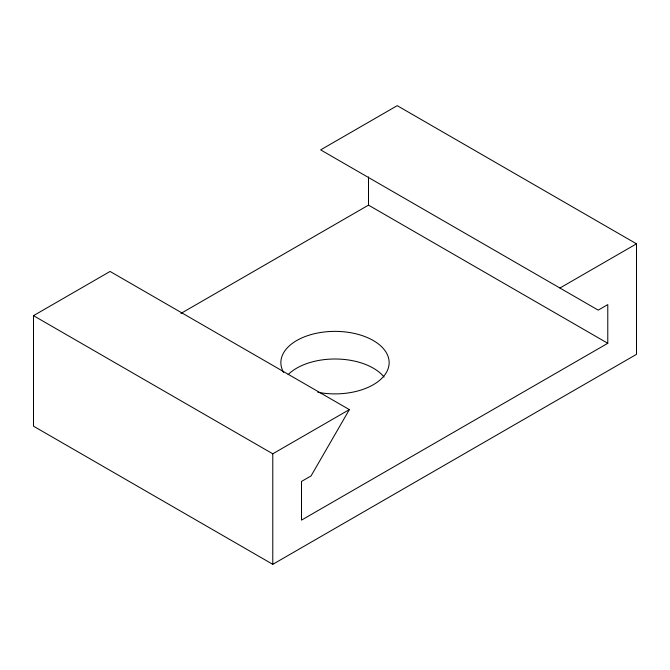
<?xml version="1.0" encoding="UTF-8"?>
<svg xmlns="http://www.w3.org/2000/svg" width="670" height="670" viewBox="0 0 670 670"><rect width="100%" height="100%" fill="white"/><g stroke="black" fill="none" stroke-linecap="round" stroke-linejoin="round"><path stroke-width="1" d="M349.355 409.604L311.073 475.909L301.5 481.437L301.5 520.121L607.782 343.291L607.782 304.607L598.218 310.135L320.645 149.879L397.218 105.667L636.5 243.821L636.5 354.338L272.782 564.333L33.5 426.179L33.5 315.662L110.073 271.451L349.355 409.604L272.782 453.808L33.5 315.662M180.925 313.434L368.5 205.137L607.782 343.291M559.927 288.025L636.5 243.821M368.5 176.913L368.5 205.137M272.782 453.808L272.782 564.333M288.108 374.63A54.144 31.264 0 0 1 337.353 359.028A54.144 31.264 0 0 1 384.069 377.043M283.603 372.453A54.144 31.264 0 0 1 329.28 331.55A54.144 31.264 0 0 1 388.826 366.004A54.144 31.264 0 0 1 317.873 392.285"/></g></svg>
